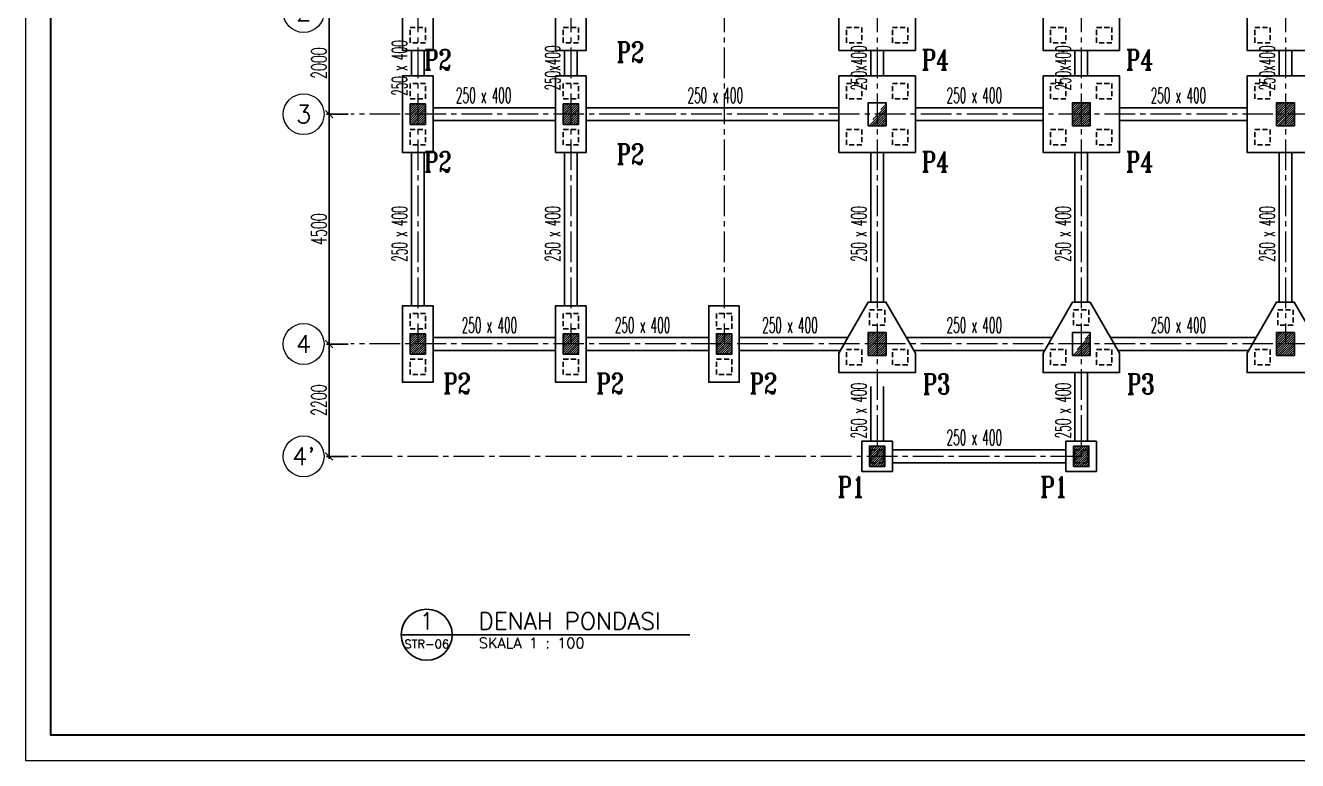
# Model space of a CAD drawing. Header units: inches. Extents: x 266054 to 836293, y -258454 to -102650.
# Drawn here: x 266054 to 290979, y -193542 to -179148 of the extents above; entities that cross this region are included whole.
import ezdxf
from ezdxf.enums import TextEntityAlignment as Align

# ---------------------------------------------------------------- set-up
doc = ezdxf.new("R2010")
doc.units = ezdxf.units.IN
doc.header["$LTSCALE"] = 800
doc.header["$MEASUREMENT"] = 0
doc.linetypes.add('CENTER2', pattern=[1.125, 0.75, -0.125, 0.125, -0.125])
doc.linetypes.add('HIDDEN', pattern=[0.375, 0.25, -0.125])
for name, color, linetype, lineweight in [('AS', 8, 'CENTER2', 5), ('GRS KOP', 1, 'Continuous', 35), ('hacht', 8, 'Continuous', 5), ('kop', 7, 'Continuous', 20), ('NOT', 7, 'Continuous', 15)]:
    doc.layers.add(name, color=color, linetype=linetype, lineweight=lineweight)
for name, color, linetype in [('KOL', 5, 'Continuous'), ('LOGO', 7, 'Continuous'), ('pancang', 6, 'Continuous'), ('pondasi', 7, 'Continuous'), ('sloop', 4, 'Continuous'), ('TEXT', 4, 'Continuous'), ('TXT', 7, 'Continuous')]:
    doc.layers.add(name, color=color, linetype=linetype)
doc.styles.add('BARU', font='arial.ttf')
doc.styles.add('DICK STYLE 100', font='romans.shx', dxfattribs={"width": 0.6, "height": 300})
doc.styles.add('ROMAND', font='romant.shx', dxfattribs={"width": 0.75, "height": 300})
doc.styles.add('ROMANS', font='romans.shx', dxfattribs={"width": 0.8, "height": 0.25})
doc.styles.add('S', font='SIMPLEX', dxfattribs={"width": 1.1})
doc.styles.get("Standard").update_dxf_attribs({"font": 'romans.shx'})
doc.dimstyles.new('100 A', dxfattribs={"dimtxt": 250, "dimasz": 150, "dimexe": 50, "dimexo": 50, "dimgap": 50, "dimtad": 1, "dimdec": 0, "dimrnd": 1, "dimtxsty": 'DICK STYLE 100', "dimblk": 'ARCHTICK', "dimcen": 100, "dimdle": 50, "dimclrd": 18, "dimclre": 18, "dimclrt": 7, "dimadec": 0, "dimazin": 2, "dimtfac": 1, "dimtdec": 0, "dimtix": 1, "dimtmove": 0, "dimatfit": 3, "dimfxl": 0, "dimarcsym": 0})

# ---------------------------------------------------------------- blocks, each defined once
blk = doc.blocks.new('kop')
at = {"layer": 'GRS KOP'}
blk.add_lwpolyline([(1, 54), (83, 54), (83, 1), (1, 1)], close=True, dxfattribs=at)
at = {"layer": 'kop', "color": 7}
for p, q in [((0, 55), (0, 0)), ((0, 0), (84, 0))]:
    blk.add_line(p, q, dxfattribs=at)
at = {"layer": 'kop', "style": 'BARU', "flags": 4}
for p, height in [((73.8, 5.4), 0.35), ((80.303, 5.382), 0.25), ((73.8, 4.9), 0.35), ((80.303, 4.882), 0.25), ((73.8, 4.4), 0.35), ((80.303, 4.382), 0.25)]:
    blk.add_attdef('-', p, '', height=height, dxfattribs=at)
at = {"layer": 'kop', "flags": 4}
for tag, p in [('AR-00', (78.057, 2.648)), ('00', (81.238, 2.647))]:
    blk.add_attdef(tag, text='', height=0.35, dxfattribs=at).set_placement(p, align=Align.MIDDLE)
blk = doc.blocks.new('Ndtpd')
at = {"lineweight": -3}
blk.add_line((0.747, 0), (-0.747, 0), dxfattribs=at)
blk.add_circle((0, 0), 0.747, dxfattribs=at)
at = {"color": 10, "lineweight": -3, "style": 'S', "width": 1.1, "flags": 4}
blk.add_attdef('NO', text='', height=0.5, dxfattribs=at).set_placement((0, 0.148), align=Align.CENTER)
blk.add_attdef('NDTPD', (1.516, 0.148), '', height=0.5, dxfattribs=at)
at = {"color": 5, "lineweight": -3, "style": 'S', "width": 1.1, "flags": 4}
blk.add_attdef('NOLBR', text='', height=0.3, dxfattribs=at).set_placement((0, -0.398), align=Align.CENTER)
blk.add_attdef('SKALA', (1.523, -0.398), '', height=0.3, dxfattribs=at)
blk = doc.blocks.new('_ArchTick')
at = {"layer": 'LOGO', "color": 0, "const_width": 0.15}
blk.add_lwpolyline([(-0.5, -0.5), (0.5, 0.5)], dxfattribs=at)
blk = doc.blocks.new('*D226')
at = {"layer": 'Defpoints', "color": 0, "ltscale": 5}
for p in [(272005, -180886), (272430, -180886), (272430, -185386)]:
    blk.add_point(p, dxfattribs=at)
at = {"layer": 'hacht', "color": 18, "lineweight": -2, "ltscale": 5}
for p, q in [((272380, -180886), (271955, -180886)), ((272005, -185436), (272005, -180836)), ((272380, -185386), (271955, -185386))]:
    blk.add_line(p, q, dxfattribs=at)
at = {"layer": 'hacht', "color": 18, "lineweight": -2, "ltscale": 5, "xscale": 150, "yscale": 150, "zscale": 150}
for p, rotation in [((272005, -180886), 90), ((272005, -185386), 270)]:
    blk.add_blockref('_ArchTick', p, dxfattribs=dict(at, rotation=rotation))
at = {"layer": 'hacht', "color": 7, "ltscale": 5, "insert": (271805, -183136), "char_height": 300, "attachment_point": 5, "rotation": 90, "style": 'DICK STYLE 100'}
blk.add_mtext('4500', dxfattribs=at)
blk = doc.blocks.new('*D227')
at = {"layer": 'Defpoints', "color": 0, "ltscale": 5}
for p in [(272005, -185386), (272430, -185386), (272430, -187586)]:
    blk.add_point(p, dxfattribs=at)
at = {"layer": 'hacht', "color": 18, "lineweight": -2, "ltscale": 5}
for p, q in [((272380, -185386), (271955, -185386)), ((272005, -187636), (272005, -185336)), ((272380, -187586), (271955, -187586))]:
    blk.add_line(p, q, dxfattribs=at)
at = {"layer": 'hacht', "color": 18, "lineweight": -2, "ltscale": 5, "xscale": 150, "yscale": 150, "zscale": 150}
for p, rotation in [((272005, -185386), 90), ((272005, -187586), 270)]:
    blk.add_blockref('_ArchTick', p, dxfattribs=dict(at, rotation=rotation))
at = {"layer": 'hacht', "color": 7, "ltscale": 5, "insert": (271805, -186486), "char_height": 300, "attachment_point": 5, "rotation": 90, "style": 'DICK STYLE 100'}
blk.add_mtext('2200', dxfattribs=at)
blk = doc.blocks.new('*D228')
at = {"layer": 'Defpoints', "color": 0, "ltscale": 5}
for p in [(272005, -178886), (272430, -178886), (272430, -180886)]:
    blk.add_point(p, dxfattribs=at)
at = {"layer": 'hacht', "color": 18, "lineweight": -2, "ltscale": 5}
for p, q in [((272380, -178886), (271955, -178886)), ((272005, -180936), (272005, -178836)), ((272380, -180886), (271955, -180886))]:
    blk.add_line(p, q, dxfattribs=at)
at = {"layer": 'hacht', "color": 18, "lineweight": -2, "ltscale": 5, "xscale": 150, "yscale": 150, "zscale": 150}
for p, rotation in [((272005, -178886), 90), ((272005, -180886), 270)]:
    blk.add_blockref('_ArchTick', p, dxfattribs=dict(at, rotation=rotation))
at = {"layer": 'hacht', "color": 7, "ltscale": 5, "insert": (271805, -179886), "char_height": 300, "attachment_point": 5, "rotation": 90, "style": 'DICK STYLE 100'}
blk.add_mtext('2000', dxfattribs=at)
blk = doc.blocks.new('NAV')
blk.add_circle((0, -0.4), 0.4)
at = {"style": 'S', "width": 0.75, "flags": 4}
blk.add_attdef('AV', text='', height=0.3, dxfattribs=at).set_placement((0, -0.4), align=Align.MIDDLE)

msp = doc.modelspace()

# ---------------------------------------------------------------- hatches: boundary and pattern name
at = {"layer": 'hacht', "ltscale": 5}
h = msp.add_hatch(dxfattribs=at)
h.set_pattern_fill('ANSI31', color=256, scale=250, style=0)
h.set_pattern_definition([(45, (-44115.36, -8033.768), (-22.097087, 22.097087), [])])
h.paths.add_polyline_path([(273891.5, -180685.7), (273591.5, -180685.7), (273591.5, -181085.7), (273891.5, -181085.7)])
h = msp.add_hatch(dxfattribs=at)
h.set_pattern_fill('ANSI31', color=256, scale=250, style=0)
h.set_pattern_definition([(45, (-41115.36, -8033.768), (-22.097087, 22.097087), [])])
h.paths.add_polyline_path([(276891.5, -180685.7), (276591.5, -180685.7), (276591.5, -181085.7), (276891.5, -181085.7)])
h = msp.add_hatch(dxfattribs=at)
h.set_pattern_fill('ANSI31', color=256, scale=250, style=0)
h.set_pattern_definition([(45, (-35115.36, -8033.768), (-22.097087, 22.097087), [])])
h.paths.add_polyline_path([(282566.5, -181110.7), (282916.5, -181110.7), (282916.5, -180660.7)])
h = msp.add_hatch(dxfattribs=at)
h.set_pattern_fill('ANSI31', color=256, scale=250, style=0)
h.set_pattern_definition([(45, (-31115.36, -8033.768), (-22.097087, 22.097087), [])])
h.paths.add_polyline_path([(286916.5, -180660.7), (286566.5, -180660.7), (286566.5, -181110.7), (286916.5, -181110.7)])
h = msp.add_hatch(dxfattribs=at)
h.set_pattern_fill('ANSI31', color=256, scale=250, style=0)
h.set_pattern_definition([(45, (-27115.36, -8033.768), (-22.097087, 22.097087), [])])
h.paths.add_polyline_path([(290916.5, -180660.7), (290566.5, -180660.7), (290566.5, -181110.7), (290916.5, -181110.7)])
h = msp.add_hatch(dxfattribs=at)
h.set_pattern_fill('ANSI31', color=256, scale=250, style=0)
h.set_pattern_definition([(45, (-44115.36, -12533.768), (-22.097087, 22.097087), [])])
h.paths.add_polyline_path([(273891.5, -185185.7), (273591.5, -185185.7), (273591.5, -185585.7), (273891.5, -185585.7)])
h = msp.add_hatch(dxfattribs=at)
h.set_pattern_fill('ANSI31', color=256, scale=250, style=0)
h.set_pattern_definition([(45, (-41115.36, -12533.768), (-22.097087, 22.097087), [])])
h.paths.add_polyline_path([(276891.5, -185185.7), (276591.5, -185185.7), (276591.5, -185585.7), (276891.5, -185585.7)])
h = msp.add_hatch(dxfattribs=at)
h.set_pattern_fill('ANSI31', color=256, scale=250, style=0)
h.set_pattern_definition([(45, (-38115.36, -12533.768), (-22.097087, 22.097087), [])])
h.paths.add_polyline_path([(279891.5, -185185.7), (279591.5, -185185.7), (279591.5, -185585.7), (279891.5, -185585.7)])
h = msp.add_hatch(dxfattribs=at)
h.set_pattern_fill('ANSI31', color=256, scale=250, style=0)
h.set_pattern_definition([(45, (-35115.36, -12533.768), (-22.097087, 22.097087), [])])
h.paths.add_polyline_path([(282916.5, -185160.7), (282566.5, -185160.7), (282566.5, -185610.7), (282916.5, -185610.7)])
h = msp.add_hatch(dxfattribs=at)
h.set_pattern_fill('ANSI31', color=256, scale=250, style=0)
h.set_pattern_definition([(45, (-31115.36, -12533.768), (-22.097087, 22.097087), [])])
h.paths.add_polyline_path([(286566.5, -185610.7), (286916.5, -185610.7), (286916.5, -185160.7)])
h = msp.add_hatch(dxfattribs=at)
h.set_pattern_fill('ANSI31', color=256, scale=250, style=0)
h.set_pattern_definition([(45, (-27115.36, -12533.768), (-22.097087, 22.097087), [])])
h.paths.add_polyline_path([(290916.5, -185160.7), (290566.5, -185160.7), (290566.5, -185610.7), (290916.5, -185610.7)])
h = msp.add_hatch(dxfattribs=at)
h.set_pattern_fill('ANSI31', color=256, scale=250, style=0)
h.set_pattern_definition([(45, (-35115.36, -14733.768), (-22.097087, 22.097087), [])])
h.paths.add_polyline_path([(282891.5, -187385.7), (282591.5, -187385.7), (282591.5, -187785.7), (282891.5, -187785.7)])
h = msp.add_hatch(dxfattribs=at)
h.set_pattern_fill('ANSI31', color=256, scale=250, style=0)
h.set_pattern_definition([(45, (-31115.36, -14733.768), (-22.097087, 22.097087), [])])
h.paths.add_polyline_path([(286891.5, -187385.7), (286591.5, -187385.7), (286591.5, -187785.7), (286891.5, -187785.7)])

# ---------------------------------------------------------------- linework, layer by layer
at = {"layer": 'AS'}
for p, q in [((273741.5, -172381.8), (273741.5, -185385.7)), ((276741.5, -172381.8), (276741.5, -185385.7)), ((279741.5, -172381.8), (279741.5, -185385.7)), ((282741.5, -172381.8), (282741.5, -187585.7)), ((286741.5, -172381.8), (286741.5, -187585.7)), ((290741.5, -172381.8), (290741.5, -185385.7)), ((296797.5, -180885.7), (272430.3, -180885.7)), ((296797.5, -185385.7), (272430.3, -185385.7)), ((286741.5, -187585.7), (272430.3, -187585.7))]:
    msp.add_line(p, q, dxfattribs=at)
at = {"layer": 'KOL', "ltscale": 5}
for points in [[(273591.5, -181085.7), (273891.5, -181085.7), (273891.5, -180685.7), (273591.5, -180685.7)], [(276591.5, -181085.7), (276891.5, -181085.7), (276891.5, -180685.7), (276591.5, -180685.7)], [(282566.5, -181110.7), (282916.5, -181110.7), (282916.5, -180660.7), (282566.5, -180660.7)], [(286566.5, -181110.7), (286916.5, -181110.7), (286916.5, -180660.7), (286566.5, -180660.7)], [(290566.5, -181110.7), (290916.5, -181110.7), (290916.5, -180660.7), (290566.5, -180660.7)], [(273591.5, -185585.7), (273891.5, -185585.7), (273891.5, -185185.7), (273591.5, -185185.7)], [(276591.5, -185585.7), (276891.5, -185585.7), (276891.5, -185185.7), (276591.5, -185185.7)], [(279591.5, -185585.7), (279891.5, -185585.7), (279891.5, -185185.7), (279591.5, -185185.7)], [(282566.5, -185610.7), (282916.5, -185610.7), (282916.5, -185160.7), (282566.5, -185160.7)], [(286566.5, -185610.7), (286916.5, -185610.7), (286916.5, -185160.7), (286566.5, -185160.7)], [(290566.5, -185610.7), (290916.5, -185610.7), (290916.5, -185160.7), (290566.5, -185160.7)], [(282591.5, -187785.7), (282891.5, -187785.7), (282891.5, -187385.7), (282591.5, -187385.7)], [(286591.5, -187785.7), (286891.5, -187785.7), (286891.5, -187385.7), (286591.5, -187385.7)]]:
    msp.add_lwpolyline(points, close=True, dxfattribs=at)
at = {"layer": 'NOT', "lineweight": -3}
msp.add_line((274417, -191078.2), (279074.4, -191078.2), dxfattribs=at)
at = {"layer": 'pancang', "linetype": 'HIDDEN', "ltscale": 0.5}
for points in [[(273591.5, -179485.7), (273591.5, -179185.7), (273891.5, -179185.7), (273891.5, -179485.7)], [(276591.5, -179485.7), (276591.5, -179185.7), (276891.5, -179185.7), (276891.5, -179485.7)], [(282141.5, -179485.7), (282141.5, -179185.7), (282441.5, -179185.7), (282441.5, -179485.7)], [(283041.5, -179485.7), (283041.5, -179185.7), (283341.5, -179185.7), (283341.5, -179485.7)], [(286141.5, -179485.7), (286141.5, -179185.7), (286441.5, -179185.7), (286441.5, -179485.7)], [(287041.5, -179485.7), (287041.5, -179185.7), (287341.5, -179185.7), (287341.5, -179485.7)], [(290141.5, -179485.7), (290141.5, -179185.7), (290441.5, -179185.7), (290441.5, -179485.7)], [(273591.5, -180285.7), (273591.5, -180585.7), (273891.5, -180585.7), (273891.5, -180285.7)], [(276591.5, -180285.7), (276591.5, -180585.7), (276891.5, -180585.7), (276891.5, -180285.7)], [(282141.5, -180585.7), (282141.5, -180285.7), (282441.5, -180285.7), (282441.5, -180585.7)], [(283041.5, -180585.7), (283041.5, -180285.7), (283341.5, -180285.7), (283341.5, -180585.7)], [(286141.5, -180585.7), (286141.5, -180285.7), (286441.5, -180285.7), (286441.5, -180585.7)], [(287041.5, -180585.7), (287041.5, -180285.7), (287341.5, -180285.7), (287341.5, -180585.7)], [(290141.5, -180585.7), (290141.5, -180285.7), (290441.5, -180285.7), (290441.5, -180585.7)], [(273591.5, -181485.7), (273591.5, -181185.7), (273891.5, -181185.7), (273891.5, -181485.7)], [(276591.5, -181485.7), (276591.5, -181185.7), (276891.5, -181185.7), (276891.5, -181485.7)], [(282141.5, -181485.7), (282141.5, -181185.7), (282441.5, -181185.7), (282441.5, -181485.7)], [(283041.5, -181485.7), (283041.5, -181185.7), (283341.5, -181185.7), (283341.5, -181485.7)], [(286141.5, -181485.7), (286141.5, -181185.7), (286441.5, -181185.7), (286441.5, -181485.7)], [(287041.5, -181485.7), (287041.5, -181185.7), (287341.5, -181185.7), (287341.5, -181485.7)], [(290141.5, -181485.7), (290141.5, -181185.7), (290441.5, -181185.7), (290441.5, -181485.7)], [(273591.5, -184785.7), (273591.5, -185085.7), (273891.5, -185085.7), (273891.5, -184785.7)], [(276591.5, -184785.7), (276591.5, -185085.7), (276891.5, -185085.7), (276891.5, -184785.7)], [(279591.5, -184785.7), (279591.5, -185085.7), (279891.5, -185085.7), (279891.5, -184785.7)], [(282591.5, -185016), (282591.5, -184716), (282891.5, -184716), (282891.5, -185016)], [(286591.5, -185016), (286591.5, -184716), (286891.5, -184716), (286891.5, -185016)], [(290591.5, -185016), (290591.5, -184716), (290891.5, -184716), (290891.5, -185016)], [(273591.5, -185985.7), (273591.5, -185685.7), (273891.5, -185685.7), (273891.5, -185985.7)], [(276591.5, -185985.7), (276591.5, -185685.7), (276891.5, -185685.7), (276891.5, -185985.7)], [(279591.5, -185985.7), (279591.5, -185685.7), (279891.5, -185685.7), (279891.5, -185985.7)], [(282141.5, -185795.5), (282141.5, -185495.5), (282441.5, -185495.5), (282441.5, -185795.5)], [(283041.5, -185795.5), (283041.5, -185495.5), (283341.5, -185495.5), (283341.5, -185795.5)], [(286141.5, -185795.5), (286141.5, -185495.5), (286441.5, -185495.5), (286441.5, -185795.5)], [(287041.5, -185795.5), (287041.5, -185495.5), (287341.5, -185495.5), (287341.5, -185795.5)], [(290141.5, -185795.5), (290141.5, -185495.5), (290441.5, -185495.5), (290441.5, -185795.5)], [(282616.5, -187710.7), (282616.5, -187460.7), (282866.5, -187460.7), (282866.5, -187710.7)], [(286616.5, -187710.7), (286616.5, -187460.7), (286866.5, -187460.7), (286866.5, -187710.7)]]:
    msp.add_lwpolyline(points, close=True, dxfattribs=at)
at = {"layer": 'pondasi'}
for p, q in [((282441.5, -187285.7, -1574.9), (282441.5, -187885.7, -1574.9)), ((282441.5, -187285.7, -1574.9), (283041.5, -187285.7, -1574.9)), ((283041.5, -187285.7, -1574.9), (283041.5, -187885.7, -1574.9)), ((286441.5, -187285.7, -1574.9), (286441.5, -187885.7, -1574.9)), ((286441.5, -187285.7, -1574.9), (287041.5, -187285.7, -1574.9)), ((287041.5, -187285.7, -1574.9), (287041.5, -187885.7, -1574.9)), ((282441.5, -187885.7, -1574.9), (283041.5, -187885.7, -1574.9)), ((286441.5, -187885.7, -1574.9), (287041.5, -187885.7, -1574.9))]:
    msp.add_line(p, q, dxfattribs=at)
at = {"layer": 'pondasi', "elevation": -1574.9}
for points in [[(274041.5, -178135.7), (274041.5, -179635.7), (273441.5, -179635.7), (273441.5, -178135.7)], [(277041.5, -178135.7), (277041.5, -179635.7), (276441.5, -179635.7), (276441.5, -178135.7)], [(274041.5, -180135.7), (274041.5, -181635.7), (273441.5, -181635.7), (273441.5, -180135.7)], [(277041.5, -180135.7), (277041.5, -181635.7), (276441.5, -181635.7), (276441.5, -180135.7)], [(274041.5, -184635.7), (274041.5, -186135.7), (273441.5, -186135.7), (273441.5, -184635.7)], [(277041.5, -184635.7), (277041.5, -186135.7), (276441.5, -186135.7), (276441.5, -184635.7)], [(280041.5, -184635.7), (280041.5, -186135.7), (279441.5, -186135.7), (279441.5, -184635.7)]]:
    msp.add_lwpolyline(points, close=True, dxfattribs=at)
at = {"layer": 'pondasi'}
for points in [[(283491.5, -178885.7), (283491.5, -179635.7), (281991.5, -179635.7), (281991.5, -178885.7), (281991.5, -178135.7), (283491.5, -178135.7), (283491.5, -178885.7)], [(287491.5, -178885.7), (287491.5, -179635.7), (285991.5, -179635.7), (285991.5, -178885.7), (285991.5, -178135.7), (287491.5, -178135.7), (287491.5, -178885.7)], [(291491.5, -178885.7), (291491.5, -179635.7), (289991.5, -179635.7), (289991.5, -178885.7), (289991.5, -178135.7), (291491.5, -178135.7), (291491.5, -178885.7)], [(283491.5, -180885.7), (283491.5, -181635.7), (281991.5, -181635.7), (281991.5, -180885.7), (281991.5, -180135.7), (283491.5, -180135.7), (283491.5, -180885.7)], [(287491.5, -180885.7), (287491.5, -181635.7), (285991.5, -181635.7), (285991.5, -180885.7), (285991.5, -180135.7), (287491.5, -180135.7), (287491.5, -180885.7)], [(291491.5, -180885.7), (291491.5, -181635.7), (289991.5, -181635.7), (289991.5, -180885.7), (289991.5, -180135.7), (291491.5, -180135.7), (291491.5, -180885.7)], [(283491.5, -185565.1), (283491.5, -185945.5), (281991.5, -185945.5), (281991.5, -185565.1), (282568.3, -184566), (282914.7, -184566), (283491.5, -185565.1)], [(287491.5, -185565.1), (287491.5, -185945.5), (285991.5, -185945.5), (285991.5, -185565.1), (286568.3, -184566), (286914.7, -184566), (287491.5, -185565.1)], [(291491.5, -185565.1), (291491.5, -185945.5), (289991.5, -185945.5), (289991.5, -185565.1), (290568.3, -184566), (290914.7, -184566), (291491.5, -185565.1)]]:
    msp.add_lwpolyline(points, dxfattribs=at)
at = {"layer": 'sloop'}
for p, q in [((273616.5, -179635.7), (273616.5, -180135.7)), ((273866.5, -179635.7), (273866.5, -180135.7)), ((276616.5, -179635.7), (276616.5, -180135.7)), ((276866.5, -179635.7), (276866.5, -180135.7)), ((282616.5, -179635.7, 1574.9), (282616.5, -180135.7, 1574.9)), ((282866.5, -179635.7, 1574.9), (282866.5, -180135.7, 1574.9)), ((286616.5, -179635.7, 1574.9), (286616.5, -180135.7, 1574.9)), ((286866.5, -179635.7, 1574.9), (286866.5, -180135.7, 1574.9)), ((290616.5, -179635.7, 1574.9), (290616.5, -180135.7, 1574.9)), ((290866.5, -179635.7, 1574.9), (290866.5, -180135.7, 1574.9)), ((276441.5, -180760.7), (274041.5, -180760.7)), ((281991.5, -180760.7), (277041.5, -180760.7)), ((285991.5, -180760.7), (283491.5, -180760.7)), ((289991.5, -180760.7), (287491.5, -180760.7)), ((276441.5, -181010.7), (274041.5, -181010.7)), ((281991.5, -181010.7), (277041.5, -181010.7)), ((285991.5, -181010.7), (283491.5, -181010.7)), ((289991.5, -181010.7), (287491.5, -181010.7)), ((273616.5, -181635.7), (273616.5, -184635.7)), ((273866.5, -181635.7), (273866.5, -184635.7)), ((276616.5, -181635.7), (276616.5, -184635.7)), ((276866.5, -181635.7), (276866.5, -184635.7)), ((282616.5, -181635.7), (282616.5, -184555.3)), ((282866.5, -181635.7), (282866.5, -184555.3)), ((286616.5, -181635.7), (286616.5, -184555.3)), ((286866.5, -181635.7), (286866.5, -184555.3)), ((290616.5, -181635.7), (290616.5, -184555.3)), ((290866.5, -181635.7), (290866.5, -184555.3)), ((276441.5, -185260.7), (274041.5, -185260.7)), ((279441.5, -185260.7), (277041.5, -185260.7)), ((282167.2, -185260.7), (280041.5, -185260.7)), ((286167.2, -185260.7), (283315.7, -185260.7)), ((290167.2, -185260.7), (287315.7, -185260.7)), ((276441.5, -185510.7), (274041.5, -185510.7)), ((279441.5, -185510.7), (277041.5, -185510.7)), ((282022.9, -185510.7), (280041.5, -185510.7)), ((286022.9, -185510.7), (283460.1, -185510.7)), ((290022.9, -185510.7), (287460.1, -185510.7)), ((286616.5, -187285.7, -1574.9), (286616.5, -185945.5, -1574.9)), ((286866.5, -187285.7, -1574.9), (286866.5, -185945.5, -1574.9)), ((282616.5, -187285.7, -1574.9), (282616.5, -186216, -1574.9)), ((282866.5, -187285.7, -1574.9), (282866.5, -186216, -1574.9)), ((286441.5, -187460.7), (283041.5, -187460.7)), ((286441.5, -187710.7), (283041.5, -187710.7))]:
    msp.add_line(p, q, dxfattribs=at)

# ---------------------------------------------------------------- block references
at = {"layer": 'kop', "xscale": 500, "yscale": 500, "zscale": 500}
msp.add_blockref('kop', (266054.4, -193542.5), dxfattribs=at)
at = {"layer": 'NOT'}
ref = msp.add_blockref('NAV', (271505.3, -178485.7), dxfattribs=dict(at, xscale=1000, yscale=1000, zscale=1000))
ref.add_attrib('AV', '2', dxfattribs={"layer": '0', "height": 350, "flags": 4}).set_placement((271505.3, -178885.7), align=Align.MIDDLE)
ref = msp.add_blockref('NAV', (271505.3, -180485.7), dxfattribs=dict(at, xscale=1000, yscale=1000, zscale=1000))
ref.add_attrib('AV', '3', dxfattribs={"layer": '0', "height": 350, "flags": 4}).set_placement((271505.3, -180885.7), align=Align.MIDDLE)
ref = msp.add_blockref('NAV', (271505.3, -184985.7), dxfattribs=dict(at, xscale=1000, yscale=1000, zscale=1000))
ref.add_attrib('AV', '4', dxfattribs={"layer": '0', "height": 350, "flags": 4}).set_placement((271505.3, -185385.7), align=Align.MIDDLE)
ref = msp.add_blockref('NAV', (271505.3, -187185.7), dxfattribs=dict(at, xscale=1000, yscale=1000, zscale=1000))
ref.add_attrib('AV', "4'", dxfattribs={"layer": '0', "height": 350, "flags": 4}).set_placement((271505.3, -187585.7), align=Align.MIDDLE)
at = {"layer": 'NOT', "lineweight": -3}
ref = msp.add_blockref('Ndtpd', (273917, -191078.2), dxfattribs=dict(at, xscale=669.3440428376198, yscale=669.3440428376198, zscale=669.3440428380154))
ref.add_attrib('NO', '1', dxfattribs={"layer": '0', "lineweight": -3, "height": 333.3, "flags": 4}).set_placement((273916.8, -190979.4), align=Align.CENTER)
ref.add_attrib('NDTPD', 'DENAH PONDASI', (274931.8, -190979.4), dxfattribs={"layer": '0', "lineweight": -3, "height": 333.333, "flags": 4})
ref.add_attrib('NOLBR', 'STR-06', dxfattribs={"layer": '0', "lineweight": -3, "height": 166.67, "flags": 4}).set_placement((273916.8, -191344.8), align=Align.CENTER)
ref.add_attrib('SKALA', 'SKALA 1 : 100', (274936.6, -191344.8), dxfattribs={"layer": '0', "lineweight": -3, "height": 208.333, "flags": 4})

# ---------------------------------------------------------------- texts
at = {"layer": 'TEXT', "style": 'ROMANS', "width": 0.5}
for s, p in [('250 x 400', (273534.3, -180525.6)), ('250x400', (276534.3, -180421.6)), ('250x400', (282534.3, -180421.6, 1574.9)), ('250x400', (286534.3, -180421.6, 1574.9)), ('250x400', (290534.3, -180421.6, 1574.9)), ('250 x 400', (273534.3, -183775.6)), ('250 x 400', (276534.3, -183775.6)), ('250 x 400', (282534.3, -183775.6)), ('250 x 400', (286534.3, -183775.6)), ('250 x 400', (290534.3, -183775.6)), ('250 x 400', (282534.3, -187233.9, -1574.9)), ('250 x 400', (286534.3, -187233.9, -1574.9))]:
    msp.add_text(s, height=300, rotation=90, dxfattribs=at).set_placement(p)
for p in [(274490.2, -180666.6), (279026.9, -180666.6), (284102.3, -180666.6), (288102.3, -180666.6), (274602.3, -185166.6), (277602.3, -185166.6), (280490.2, -185166.6), (284102.3, -185166.6), (288102.3, -185166.6), (284102.3, -187366.6)]:
    msp.add_text('250 x 400', height=300, dxfattribs=at).set_placement(p)
at = {"layer": 'TXT', "style": 'ROMAND', "width": 0.75}
for s, p in [('P2', (273864.2, -180016.1, 1574.9)), ('P2', (277634.3, -179866.8)), ('P4', (283614.2, -180016.1, 1574.9)), ('P4', (287614.2, -180016.1, 1574.9)), ('P2', (273864.2, -182016.1, 1574.9)), ('P2', (277634.3, -181866.8)), ('P4', (283614.2, -182016.1, 1574.9)), ('P4', (287614.2, -182016.1, 1574.9)), ('P2', (274239.2, -186357.6)), ('P2', (277239.2, -186357.6)), ('P2', (280239.2, -186357.6)), ('P3', (283634.3, -186366.8)), ('P3', (287634.3, -186366.8)), ('P1', (281965.6, -188382.8, -1574.9)), ('P1', (285938.4, -188382.8, -1574.9))]:
    msp.add_text(s, height=400, dxfattribs=at).set_placement(p)

# ---------------------------------------------------------------- dimensions: what is measured, and where the dimension line sits
at = {"layer": 'hacht', "ltscale": 5}
for base, p1, p2, picture, middle in [((272005.3, -178885.7), (272430.3, -180885.7), (272430.3, -178885.7), '*D228', (272005.3, -179885.7)), ((272005.3, -180885.7), (272430.3, -185385.7), (272430.3, -180885.7), '*D226', (272005.3, -183135.7)), ((272005.3, -185385.7), (272430.3, -187585.7), (272430.3, -185385.7), '*D227', (272005.3, -186485.7))]:
    dim = msp.add_linear_dim(base=base, p1=p1, p2=p2, angle=90, dimstyle='100 A', dxfattribs=at)
    dim.commit()
    dim.dimension.update_dxf_attribs({"geometry": picture, "text_midpoint": middle, "dimtype": 160})

doc.saveas('drawing.dxf')
